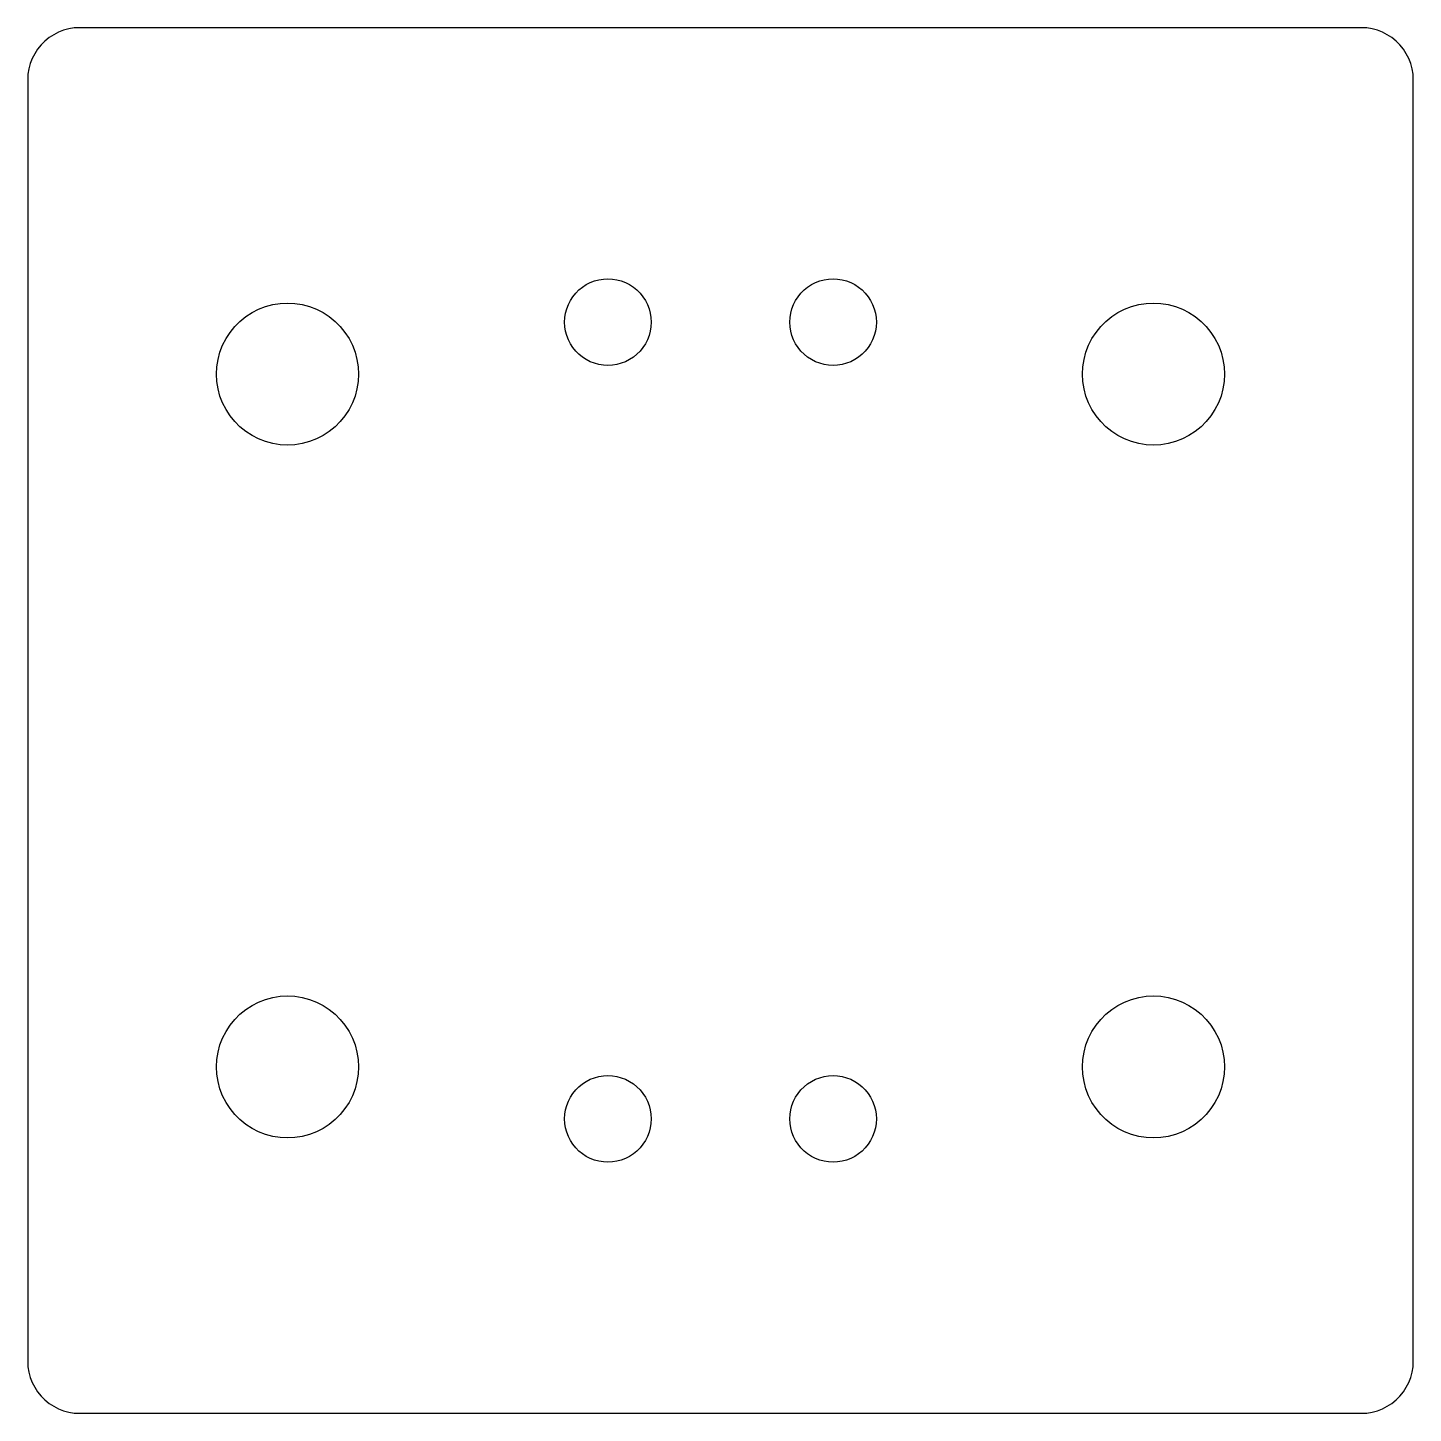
# Model space of a CAD drawing. Extents: x -40 to 40, y -40 to 40.
import ezdxf

# ---------------------------------------------------------------- set-up
doc = ezdxf.new("R2010")
doc.units = 0
doc.layers.get('0').update_dxf_attribs({"linetype": 'CONTINUOUS'})

msp = doc.modelspace()

# ---------------------------------------------------------------- linework, layer by layer
for points in [[(37.3136, -39.9836), (37.6237, -39.9344), (37.9271, -39.8532), (38.2202, -39.7406), (38.5, -39.5981), (38.7634, -39.4271), (39.0074, -39.2294), (39.2294, -39.0074), (39.4271, -38.7634), (39.5981, -38.5), (39.7406, -38.2202), (39.8532, -37.9271), (39.9344, -37.6237), (39.9836, -37.3136), (40, -37), (40, 37), (39.9836, 37.3136), (39.9344, 37.6237), (39.8532, 37.9271), (39.7406, 38.2202), (39.5981, 38.5), (39.4271, 38.7634), (39.2294, 39.0074), (39.0074, 39.2294), (38.7634, 39.4271), (38.5, 39.5981), (38.2202, 39.7406), (37.9271, 39.8532), (37.6237, 39.9344), (37.3136, 39.9836), (37, 40), (-37, 40), (-37.3136, 39.9836), (-37.6237, 39.9344), (-37.9271, 39.8532), (-38.2202, 39.7406), (-38.5, 39.5981), (-38.7634, 39.4271), (-39.0074, 39.2294), (-39.2294, 39.0074), (-39.4271, 38.7634), (-39.5981, 38.5), (-39.7406, 38.2202), (-39.8532, 37.9271), (-39.9344, 37.6237), (-39.9836, 37.3136), (-40, 37), (-40, -37), (-39.9836, -37.3136), (-39.9344, -37.6237), (-39.8532, -37.9271), (-39.7406, -38.2202), (-39.5981, -38.5), (-39.4271, -38.7634), (-39.2294, -39.0074), (-39.0074, -39.2294), (-38.7634, -39.4271), (-38.5, -39.5981), (-38.2202, -39.7406), (-37.9271, -39.8532), (-37.6237, -39.9344), (-37.3136, -39.9836), (-37, -40), (37, -40)], [(-6.76132, 20.5137), (-7.01978, 20.5546), (-7.27254, 20.6224), (-7.51684, 20.7161), (-7.75, 20.8349), (-7.96946, 20.9775), (-8.17283, 21.1421), (-8.35786, 21.3272), (-8.52254, 21.5305), (-8.66506, 21.75), (-8.78386, 21.9832), (-8.87764, 22.2275), (-8.94537, 22.4802), (-8.9863, 22.7387), (-9, 23), (-8.9863, 23.2613), (-8.94537, 23.5198), (-8.87764, 23.7725), (-8.78386, 24.0168), (-8.66506, 24.25), (-8.52254, 24.4695), (-8.35786, 24.6728), (-8.17283, 24.8579), (-7.96946, 25.0225), (-7.75, 25.1651), (-7.51684, 25.2839), (-7.27254, 25.3776), (-7.01978, 25.4454), (-6.76132, 25.4863), (-6.5, 25.5), (-6.23868, 25.4863), (-5.98022, 25.4454), (-5.72746, 25.3776), (-5.48316, 25.2839), (-5.25, 25.1651), (-5.03054, 25.0225), (-4.82717, 24.8579), (-4.64214, 24.6728), (-4.47746, 24.4695), (-4.33494, 24.25), (-4.21614, 24.0168), (-4.12236, 23.7725), (-4.05463, 23.5198), (-4.0137, 23.2613), (-4, 23), (-4.0137, 22.7387), (-4.05463, 22.4802), (-4.12236, 22.2275), (-4.21614, 21.9832), (-4.33494, 21.75), (-4.47746, 21.5305), (-4.64214, 21.3272), (-4.82717, 21.1421), (-5.03054, 20.9775), (-5.25, 20.8349), (-5.48316, 20.7161), (-5.72746, 20.6224), (-5.98022, 20.5546), (-6.23868, 20.5137), (-6.5, 20.5)], [(6.23868, 20.5137), (5.98022, 20.5546), (5.72746, 20.6224), (5.48316, 20.7161), (5.25, 20.8349), (5.03054, 20.9775), (4.82717, 21.1421), (4.64214, 21.3272), (4.47746, 21.5305), (4.33494, 21.75), (4.21614, 21.9832), (4.12236, 22.2275), (4.05463, 22.4802), (4.0137, 22.7387), (4, 23), (4.0137, 23.2613), (4.05463, 23.5198), (4.12236, 23.7725), (4.21614, 24.0168), (4.33494, 24.25), (4.47746, 24.4695), (4.64214, 24.6728), (4.82717, 24.8579), (5.03054, 25.0225), (5.25, 25.1651), (5.48316, 25.2839), (5.72746, 25.3776), (5.98022, 25.4454), (6.23868, 25.4863), (6.5, 25.5), (6.76132, 25.4863), (7.01978, 25.4454), (7.27254, 25.3776), (7.51684, 25.2839), (7.75, 25.1651), (7.96946, 25.0225), (8.17283, 24.8579), (8.35786, 24.6728), (8.52254, 24.4695), (8.66506, 24.25), (8.78386, 24.0168), (8.87764, 23.7725), (8.94537, 23.5198), (8.9863, 23.2613), (9, 23), (8.9863, 22.7387), (8.94537, 22.4802), (8.87764, 22.2275), (8.78386, 21.9832), (8.66506, 21.75), (8.52254, 21.5305), (8.35786, 21.3272), (8.17283, 21.1421), (7.96946, 20.9775), (7.75, 20.8349), (7.51684, 20.7161), (7.27254, 20.6224), (7.01978, 20.5546), (6.76132, 20.5137), (6.5, 20.5)], [(-25.4286, 15.9225), (-25.8524, 15.9896), (-26.267, 16.1007), (-26.6676, 16.2545), (-27.05, 16.4493), (-27.4099, 16.683), (-27.7434, 16.9531), (-28.0469, 17.2566), (-28.317, 17.5901), (-28.5507, 17.95), (-28.7455, 18.3324), (-28.8993, 18.733), (-29.0104, 19.1476), (-29.0775, 19.5714), (-29.1, 20), (-29.0775, 20.4286), (-29.0104, 20.8524), (-28.8993, 21.267), (-28.7455, 21.6676), (-28.5507, 22.05), (-28.317, 22.4099), (-28.0469, 22.7434), (-27.7434, 23.0469), (-27.4099, 23.317), (-27.05, 23.5507), (-26.6676, 23.7455), (-26.267, 23.8993), (-25.8524, 24.0104), (-25.4286, 24.0775), (-25, 24.1), (-24.5714, 24.0775), (-24.1476, 24.0104), (-23.733, 23.8993), (-23.3324, 23.7455), (-22.95, 23.5507), (-22.5901, 23.317), (-22.2566, 23.0469), (-21.9531, 22.7434), (-21.683, 22.4099), (-21.4493, 22.05), (-21.2545, 21.6676), (-21.1007, 21.267), (-20.9896, 20.8524), (-20.9225, 20.4286), (-20.9, 20), (-20.9225, 19.5714), (-20.9896, 19.1476), (-21.1007, 18.733), (-21.2545, 18.3324), (-21.4493, 17.95), (-21.683, 17.5901), (-21.9531, 17.2566), (-22.2566, 16.9531), (-22.5901, 16.683), (-22.95, 16.4493), (-23.3324, 16.2545), (-23.733, 16.1007), (-24.1476, 15.9896), (-24.5714, 15.9225), (-25, 15.9)], [(24.5714, 15.9225), (24.1476, 15.9896), (23.733, 16.1007), (23.3324, 16.2545), (22.95, 16.4493), (22.5901, 16.683), (22.2566, 16.9531), (21.9531, 17.2566), (21.683, 17.5901), (21.4493, 17.95), (21.2545, 18.3324), (21.1007, 18.733), (20.9896, 19.1476), (20.9225, 19.5714), (20.9, 20), (20.9225, 20.4286), (20.9896, 20.8524), (21.1007, 21.267), (21.2545, 21.6676), (21.4493, 22.05), (21.683, 22.4099), (21.9531, 22.7434), (22.2566, 23.0469), (22.5901, 23.317), (22.95, 23.5507), (23.3324, 23.7455), (23.733, 23.8993), (24.1476, 24.0104), (24.5714, 24.0775), (25, 24.1), (25.4286, 24.0775), (25.8524, 24.0104), (26.267, 23.8993), (26.6676, 23.7455), (27.05, 23.5507), (27.4099, 23.317), (27.7434, 23.0469), (28.0469, 22.7434), (28.317, 22.4099), (28.5507, 22.05), (28.7455, 21.6676), (28.8993, 21.267), (29.0104, 20.8524), (29.0775, 20.4286), (29.1, 20), (29.0775, 19.5714), (29.0104, 19.1476), (28.8993, 18.733), (28.7455, 18.3324), (28.5507, 17.95), (28.317, 17.5901), (28.0469, 17.2566), (27.7434, 16.9531), (27.4099, 16.683), (27.05, 16.4493), (26.6676, 16.2545), (26.267, 16.1007), (25.8524, 15.9896), (25.4286, 15.9225), (25, 15.9)], [(-25.4286, -24.0775), (-25.8524, -24.0104), (-26.267, -23.8993), (-26.6676, -23.7455), (-27.05, -23.5507), (-27.4099, -23.317), (-27.7434, -23.0469), (-28.0469, -22.7434), (-28.317, -22.4099), (-28.5507, -22.05), (-28.7455, -21.6676), (-28.8993, -21.267), (-29.0104, -20.8524), (-29.0775, -20.4286), (-29.1, -20), (-29.0775, -19.5714), (-29.0104, -19.1476), (-28.8993, -18.733), (-28.7455, -18.3324), (-28.5507, -17.95), (-28.317, -17.5901), (-28.0469, -17.2566), (-27.7434, -16.9531), (-27.4099, -16.683), (-27.05, -16.4493), (-26.6676, -16.2545), (-26.267, -16.1007), (-25.8524, -15.9896), (-25.4286, -15.9225), (-25, -15.9), (-24.5714, -15.9225), (-24.1476, -15.9896), (-23.733, -16.1007), (-23.3324, -16.2545), (-22.95, -16.4493), (-22.5901, -16.683), (-22.2566, -16.9531), (-21.9531, -17.2566), (-21.683, -17.5901), (-21.4493, -17.95), (-21.2545, -18.3324), (-21.1007, -18.733), (-20.9896, -19.1476), (-20.9225, -19.5714), (-20.9, -20), (-20.9225, -20.4286), (-20.9896, -20.8524), (-21.1007, -21.267), (-21.2545, -21.6676), (-21.4493, -22.05), (-21.683, -22.4099), (-21.9531, -22.7434), (-22.2566, -23.0469), (-22.5901, -23.317), (-22.95, -23.5507), (-23.3324, -23.7455), (-23.733, -23.8993), (-24.1476, -24.0104), (-24.5714, -24.0775), (-25, -24.1)], [(24.5714, -24.0775), (24.1476, -24.0104), (23.733, -23.8993), (23.3324, -23.7455), (22.95, -23.5507), (22.5901, -23.317), (22.2566, -23.0469), (21.9531, -22.7434), (21.683, -22.4099), (21.4493, -22.05), (21.2545, -21.6676), (21.1007, -21.267), (20.9896, -20.8524), (20.9225, -20.4286), (20.9, -20), (20.9225, -19.5714), (20.9896, -19.1476), (21.1007, -18.733), (21.2545, -18.3324), (21.4493, -17.95), (21.683, -17.5901), (21.9531, -17.2566), (22.2566, -16.9531), (22.5901, -16.683), (22.95, -16.4493), (23.3324, -16.2545), (23.733, -16.1007), (24.1476, -15.9896), (24.5714, -15.9225), (25, -15.9), (25.4286, -15.9225), (25.8524, -15.9896), (26.267, -16.1007), (26.6676, -16.2545), (27.05, -16.4493), (27.4099, -16.683), (27.7434, -16.9531), (28.0469, -17.2566), (28.317, -17.5901), (28.5507, -17.95), (28.7455, -18.3324), (28.8993, -18.733), (29.0104, -19.1476), (29.0775, -19.5714), (29.1, -20), (29.0775, -20.4286), (29.0104, -20.8524), (28.8993, -21.267), (28.7455, -21.6676), (28.5507, -22.05), (28.317, -22.4099), (28.0469, -22.7434), (27.7434, -23.0469), (27.4099, -23.317), (27.05, -23.5507), (26.6676, -23.7455), (26.267, -23.8993), (25.8524, -24.0104), (25.4286, -24.0775), (25, -24.1)], [(-6.76132, -25.4863), (-7.01978, -25.4454), (-7.27254, -25.3776), (-7.51684, -25.2839), (-7.75, -25.1651), (-7.96946, -25.0225), (-8.17283, -24.8579), (-8.35786, -24.6728), (-8.52254, -24.4695), (-8.66506, -24.25), (-8.78386, -24.0168), (-8.87764, -23.7725), (-8.94537, -23.5198), (-8.9863, -23.2613), (-9, -23), (-8.9863, -22.7387), (-8.94537, -22.4802), (-8.87764, -22.2275), (-8.78386, -21.9832), (-8.66506, -21.75), (-8.52254, -21.5305), (-8.35786, -21.3272), (-8.17283, -21.1421), (-7.96946, -20.9775), (-7.75, -20.8349), (-7.51684, -20.7161), (-7.27254, -20.6224), (-7.01978, -20.5546), (-6.76132, -20.5137), (-6.5, -20.5), (-6.23868, -20.5137), (-5.98022, -20.5546), (-5.72746, -20.6224), (-5.48316, -20.7161), (-5.25, -20.8349), (-5.03054, -20.9775), (-4.82717, -21.1421), (-4.64214, -21.3272), (-4.47746, -21.5305), (-4.33494, -21.75), (-4.21614, -21.9832), (-4.12236, -22.2275), (-4.05463, -22.4802), (-4.0137, -22.7387), (-4, -23), (-4.0137, -23.2613), (-4.05463, -23.5198), (-4.12236, -23.7725), (-4.21614, -24.0168), (-4.33494, -24.25), (-4.47746, -24.4695), (-4.64214, -24.6728), (-4.82717, -24.8579), (-5.03054, -25.0225), (-5.25, -25.1651), (-5.48316, -25.2839), (-5.72746, -25.3776), (-5.98022, -25.4454), (-6.23868, -25.4863), (-6.5, -25.5)], [(6.23868, -25.4863), (5.98022, -25.4454), (5.72746, -25.3776), (5.48316, -25.2839), (5.25, -25.1651), (5.03054, -25.0225), (4.82717, -24.8579), (4.64214, -24.6728), (4.47746, -24.4695), (4.33494, -24.25), (4.21614, -24.0168), (4.12236, -23.7725), (4.05463, -23.5198), (4.0137, -23.2613), (4, -23), (4.0137, -22.7387), (4.05463, -22.4802), (4.12236, -22.2275), (4.21614, -21.9832), (4.33494, -21.75), (4.47746, -21.5305), (4.64214, -21.3272), (4.82717, -21.1421), (5.03054, -20.9775), (5.25, -20.8349), (5.48316, -20.7161), (5.72746, -20.6224), (5.98022, -20.5546), (6.23868, -20.5137), (6.5, -20.5), (6.76132, -20.5137), (7.01978, -20.5546), (7.27254, -20.6224), (7.51684, -20.7161), (7.75, -20.8349), (7.96946, -20.9775), (8.17283, -21.1421), (8.35786, -21.3272), (8.52254, -21.5305), (8.66506, -21.75), (8.78386, -21.9832), (8.87764, -22.2275), (8.94537, -22.4802), (8.9863, -22.7387), (9, -23), (8.9863, -23.2613), (8.94537, -23.5198), (8.87764, -23.7725), (8.78386, -24.0168), (8.66506, -24.25), (8.52254, -24.4695), (8.35786, -24.6728), (8.17283, -24.8579), (7.96946, -25.0225), (7.75, -25.1651), (7.51684, -25.2839), (7.27254, -25.3776), (7.01978, -25.4454), (6.76132, -25.4863), (6.5, -25.5)]]:
    msp.add_lwpolyline(points, close=True)

doc.saveas('drawing.dxf')
